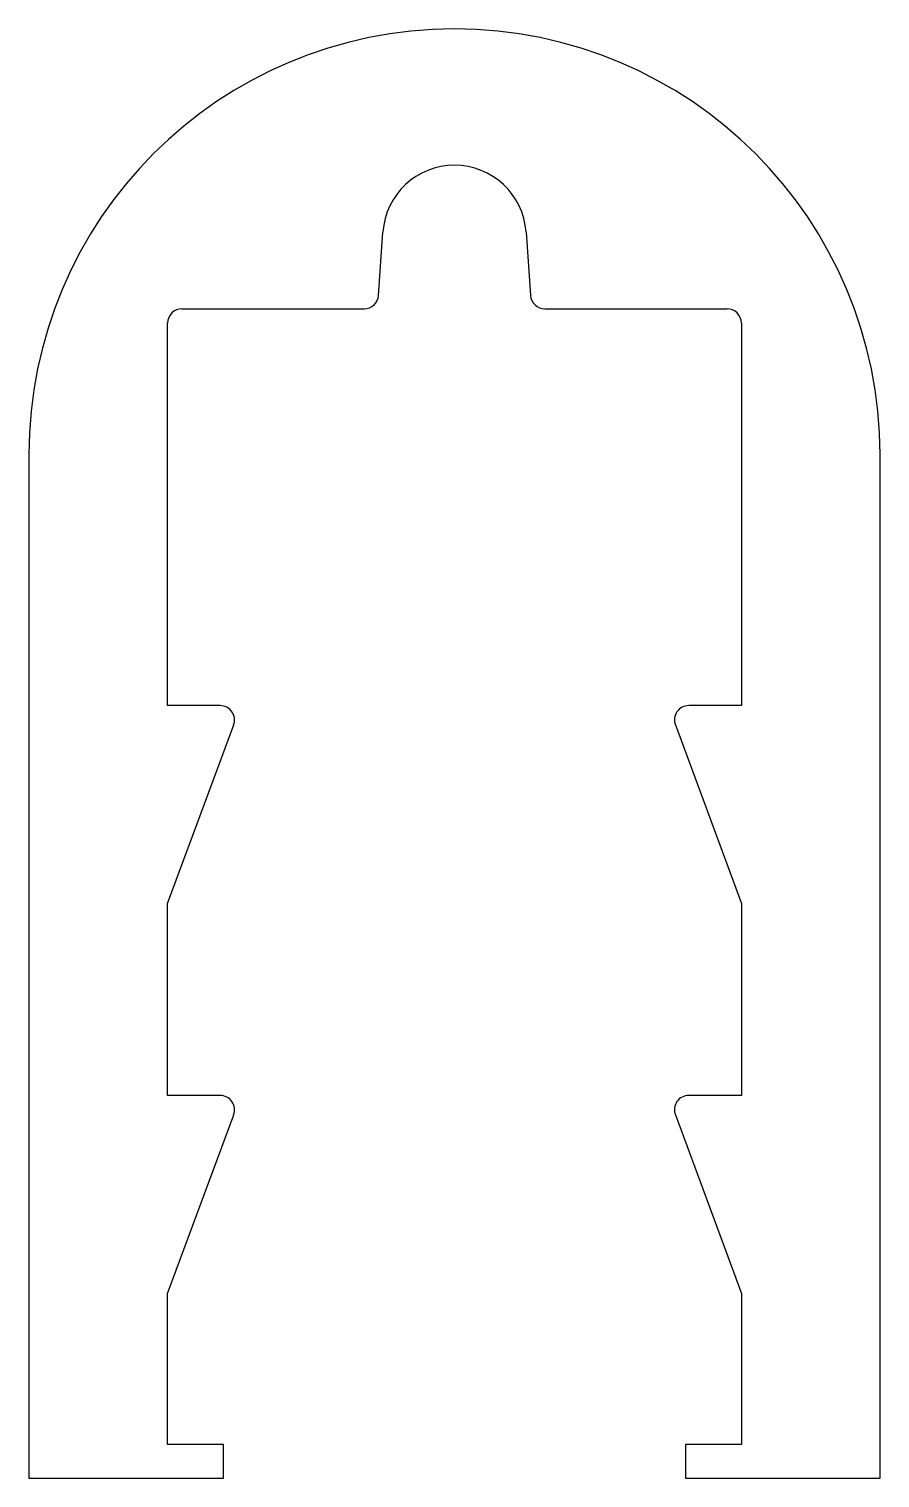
# Model space of a CAD drawing. Extents: x 1584.6 to 1602.4, y 214.1 to 244.4.
import ezdxf

# ---------------------------------------------------------------- set-up
doc = ezdxf.new("R2010")
doc.units = 0
doc.header["$LTSCALE"] = 15
doc.layers.get('0').update_dxf_attribs({"linetype": 'CONTINUOUS'})

msp = doc.modelspace()

# ---------------------------------------------------------------- linework, layer by layer
at = {"ltscale": 0.05}
for p, q in [((1591.931, 238.805), (1592.024, 240.13)), ((1595.017, 240.13), (1595.109, 238.805)), ((1587.82, 238.526), (1591.632, 238.526)), ((1595.409, 238.526), (1599.22, 238.526)), ((1587.52, 230.226), (1587.52, 238.226)), ((1599.52, 238.226), (1599.52, 230.226)), ((1584.62, 235.476), (1584.62, 214.076)), ((1602.42, 214.076), (1602.42, 235.476)), ((1588.62, 230.226), (1587.52, 230.226)), ((1599.52, 230.226), (1598.42, 230.226)), ((1587.52, 226.086), (1588.902, 229.822)), ((1598.139, 229.822), (1599.52, 226.086)), ((1587.52, 222.076), (1587.52, 226.086)), ((1599.52, 226.086), (1599.52, 222.076)), ((1588.62, 222.076), (1587.52, 222.076)), ((1599.52, 222.076), (1598.42, 222.076)), ((1587.52, 217.936), (1588.902, 221.672)), ((1598.139, 221.672), (1599.52, 217.936)), ((1587.52, 214.776), (1587.52, 217.936)), ((1599.52, 217.936), (1599.52, 214.776)), ((1588.69, 214.776), (1587.52, 214.776)), ((1588.69, 214.076), (1588.69, 214.776)), ((1599.52, 214.776), (1598.35, 214.776)), ((1598.35, 214.776), (1598.35, 214.076)), ((1584.62, 214.076), (1588.69, 214.076)), ((1598.35, 214.076), (1602.42, 214.076))]:
    msp.add_line(p, q, dxfattribs=at)
for centre, radius, start, end in [((1593.52, 235.476), 8.9, 0, 180), ((1593.52, 240.026), 1.5, 4, 176), ((1591.632, 238.826), 0.3, 270, 356), ((1595.409, 238.826), 0.3, 184, 270), ((1587.82, 238.226), 0.3, 90, 180), ((1599.22, 238.226), 0.3, 0, 90), ((1588.62, 229.926), 0.3, 339.708, 90), ((1598.42, 229.926), 0.3, 90, 200.292), ((1588.62, 221.776), 0.3, 339.708, 90), ((1598.42, 221.776), 0.3, 90, 200.292)]:
    msp.add_arc(centre, radius, start, end, dxfattribs=at)

doc.saveas('drawing.dxf')
